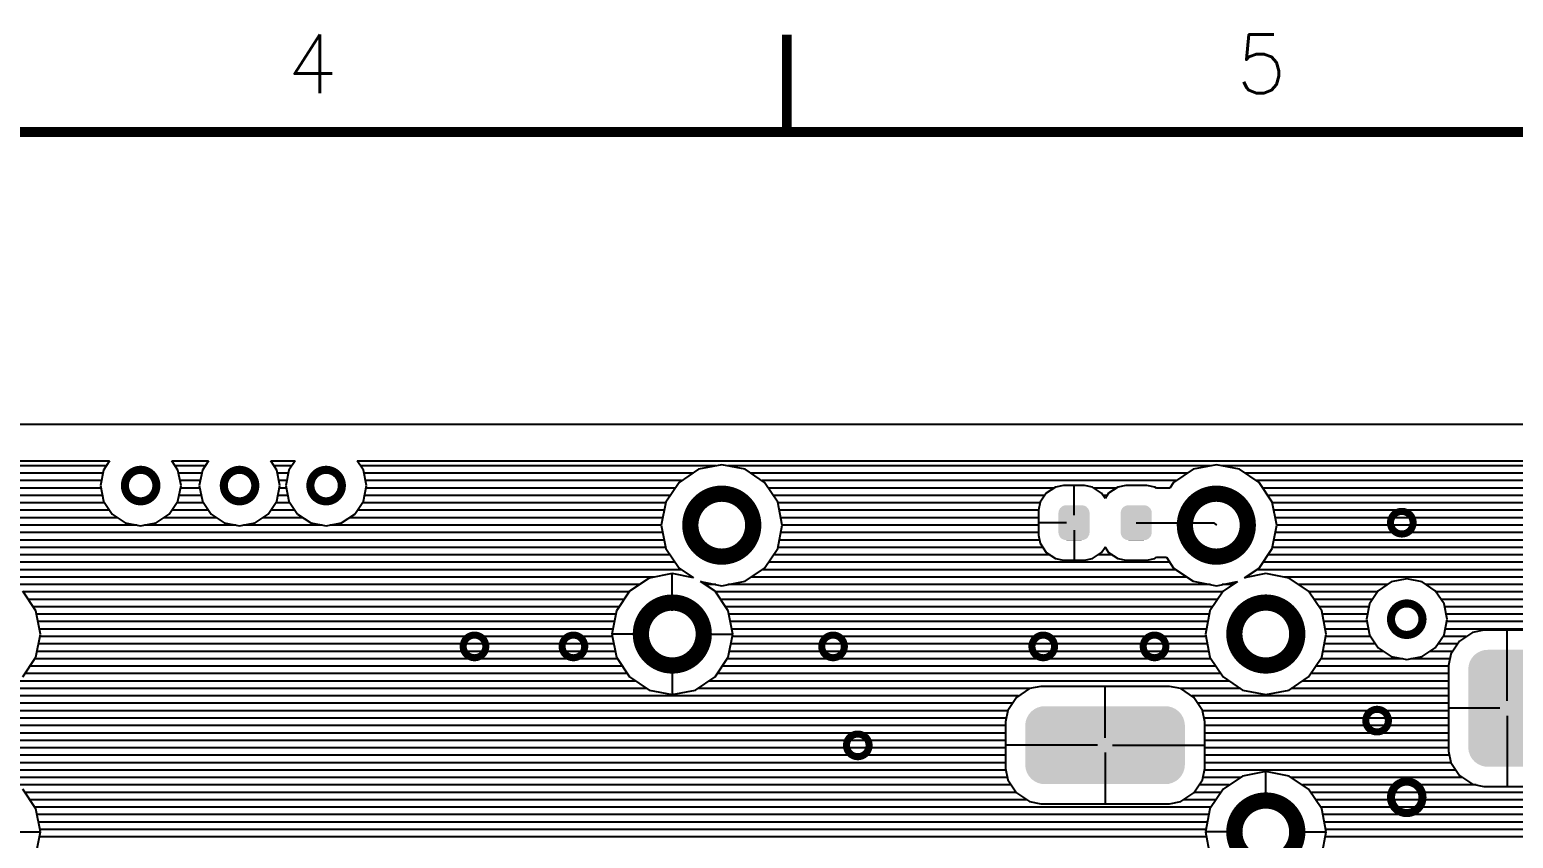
# Model space of a CAD drawing. Extents: x 295 to 953, y 10 to 290.
# Drawn here: x 648.1 to 724.3, y 248.7 to 290.2 of the extents above; entities that cross this region are included whole.
import ezdxf
from ezdxf.enums import TextEntityAlignment as Align

# ---------------------------------------------------------------- set-up
doc = ezdxf.new("R2010")
doc.units = 0
doc.header["$LTSCALE"] = 5
doc.header["$MEASUREMENT"] = 0
doc.layers.get('0').update_dxf_attribs({"linetype": 'CONTINUOUS', "lineweight": 25})
doc.layers.add('문자', color=4, linetype='CONTINUOUS')
doc.layers.add('테두리', color=3, linetype='CONTINUOUS')
doc.styles.get("Standard").update_dxf_attribs({"font": 'simplex.shx'})

# ---------------------------------------------------------------- blocks, each defined once
blk = doc.blocks.new('C')
at = {"layer": '테두리', "const_width": 0.5}
for points in [[(210, 290), (210, 285)], [(15, 285), (15, 15), (405, 15), (405, 285), (15, 285)]]:
    blk.add_lwpolyline(points, dxfattribs=at)
at = {"layer": '문자'}
for s, p in [('4', (185.625, 288.5)), ('5', (234.375, 288.5))]:
    blk.add_text(s, height=3, dxfattribs=at).set_placement(p, align=Align.MIDDLE)

msp = doc.modelspace()

# ---------------------------------------------------------------- linework, layer by layer
for p, q in [((586.482, 270), (794.478, 270)), ((586.482, 270), (794.478, 270)), ((642.362, 268.12), (652.197, 268.12)), ((652.029, 267.866), (643.302, 267.866)), ((651.852, 267.485), (644.496, 267.485)), ((651.882, 267.642), (651.725, 266.85)), ((652.197, 268.12), (651.882, 267.642)), ((655.707, 267.642), (655.392, 268.12)), ((655.392, 268.12), (657.277, 268.12)), ((657.109, 267.866), (655.56, 267.866)), ((655.865, 266.85), (655.707, 267.642)), ((656.932, 267.485), (655.738, 267.485)), ((656.962, 267.642), (656.805, 266.85)), ((657.277, 268.12), (656.962, 267.642)), ((660.787, 267.642), (660.472, 268.12)), ((660.472, 268.12), (661.722, 268.12)), ((661.554, 267.866), (660.64, 267.866)), ((660.945, 266.85), (660.787, 267.642)), ((661.377, 267.485), (660.818, 267.485)), ((661.407, 267.642), (661.25, 266.85)), ((661.722, 268.12), (661.407, 267.642)), ((665.232, 267.642), (664.917, 268.12)), ((664.917, 268.12), (777.358, 268.12)), ((683.337, 267.866), (665.085, 267.866)), ((665.39, 266.85), (665.232, 267.642)), ((682.144, 267.485), (665.263, 267.485)), ((682.448, 267.688), (681.443, 267.013)), ((683.637, 267.922), (682.448, 267.688)), ((684.831, 267.688), (683.637, 267.922)), ((708.737, 267.866), (683.942, 267.866)), ((685.837, 267.013), (684.831, 267.688)), ((707.544, 267.485), (685.136, 267.485)), ((707.848, 267.688), (706.843, 267.013)), ((709.037, 267.922), (707.848, 267.688)), ((710.231, 267.688), (709.037, 267.922)), ((777.876, 267.866), (709.342, 267.866)), ((711.237, 267.013), (710.231, 267.688)), ((778.257, 267.485), (710.536, 267.485)), ((651.775, 267.104), (645.065, 267.104)), ((651.75, 266.723), (645.395, 266.723)), ((651.725, 266.85), (651.882, 266.052)), ((655.707, 266.052), (655.865, 266.85)), ((656.855, 267.104), (655.814, 267.104)), ((656.83, 266.723), (655.839, 266.723)), ((656.805, 266.85), (656.962, 266.052)), ((660.787, 266.052), (660.945, 266.85)), ((661.3, 267.104), (660.894, 267.104)), ((661.275, 266.723), (660.919, 266.723)), ((661.25, 266.85), (661.407, 266.052)), ((665.232, 266.052), (665.39, 266.85)), ((681.575, 267.104), (665.339, 267.104)), ((681.244, 266.723), (665.364, 266.723)), ((681.443, 267.013), (680.767, 266.007)), ((706.975, 267.104), (685.705, 267.104)), ((686.512, 266.007), (685.837, 267.013)), ((700.691, 266.723), (686.035, 266.723)), ((700.772, 266.774), (700.305, 266.464)), ((701.183, 266.86), (700.772, 266.774)), ((702.265, 266.86), (701.183, 266.86)), ((701.727, 265.326), (701.727, 266.86)), ((702.677, 266.774), (702.265, 266.86)), ((703.144, 266.464), (702.677, 266.774)), ((703.891, 266.723), (702.758, 266.723)), ((703.972, 266.774), (703.505, 266.464)), ((704.384, 266.86), (703.972, 266.774)), ((705.466, 266.86), (704.384, 266.86)), ((705.877, 266.774), (705.466, 266.86)), ((705.959, 266.723), (705.877, 266.774)), ((706.644, 266.723), (705.959, 266.723)), ((706.644, 266.723), (705.959, 266.723)), ((706.843, 267.013), (706.644, 266.723)), ((730.353, 267.104), (711.105, 267.104)), ((711.912, 266.007), (711.237, 267.013)), ((729.85, 266.723), (711.435, 266.723)), ((651.826, 266.342), (645.649, 266.342)), ((651.943, 265.961), (645.877, 265.961)), ((651.882, 266.052), (652.329, 265.382)), ((655.26, 265.382), (655.707, 266.052)), ((657.023, 265.961), (655.646, 265.961)), ((656.906, 266.342), (655.763, 266.342)), ((656.962, 266.052), (657.409, 265.382)), ((660.34, 265.382), (660.787, 266.052)), ((661.468, 265.961), (660.726, 265.961)), ((661.351, 266.342), (660.843, 266.342)), ((661.407, 266.052), (661.854, 265.382)), ((664.785, 265.382), (665.232, 266.052)), ((680.762, 265.961), (665.171, 265.961)), ((680.99, 266.342), (665.288, 266.342)), ((680.767, 266.007), (680.533, 264.818)), ((700.223, 266.342), (686.289, 266.342)), ((686.746, 264.818), (686.512, 266.007)), ((699.985, 265.961), (686.517, 265.961)), ((699.99, 265.997), (699.908, 265.58)), ((700.305, 266.464), (699.99, 265.997)), ((703.322, 266.195), (703.144, 266.464)), ((703.419, 266.342), (703.231, 266.342)), ((703.505, 266.464), (703.322, 266.195)), ((729.469, 266.342), (711.689, 266.342)), ((712.146, 264.818), (711.912, 266.007)), ((729.088, 265.961), (711.917, 265.961)), ((652.197, 265.58), (645.954, 265.58)), ((652.608, 265.199), (646.03, 265.199)), ((652.329, 265.382), (653, 264.935)), ((654.59, 264.935), (655.26, 265.382)), ((657.688, 265.199), (654.981, 265.199)), ((657.277, 265.58), (655.392, 265.58)), ((657.409, 265.382), (658.08, 264.935)), ((659.67, 264.935), (660.34, 265.382)), ((662.133, 265.199), (660.061, 265.199)), ((661.722, 265.58), (660.472, 265.58)), ((661.854, 265.382), (662.525, 264.935)), ((664.115, 264.935), (664.785, 265.382)), ((680.609, 265.199), (664.506, 265.199)), ((680.686, 265.58), (664.917, 265.58)), ((699.908, 265.58), (686.594, 265.58)), ((699.908, 265.199), (686.67, 265.199)), ((699.908, 265.58), (699.908, 264.305)), ((728.915, 265.58), (711.994, 265.58)), ((728.758, 265.199), (712.07, 265.199)), ((680.609, 264.437), (646.03, 264.437)), ((653.594, 264.818), (646.106, 264.818)), ((653, 264.935), (653.792, 264.777)), ((653.792, 264.777), (654.59, 264.935)), ((658.674, 264.818), (653.995, 264.818)), ((658.08, 264.935), (658.872, 264.777)), ((658.872, 264.777), (659.67, 264.935)), ((663.119, 264.818), (659.075, 264.818)), ((662.525, 264.935), (663.317, 264.777)), ((663.317, 264.777), (664.115, 264.935)), ((680.533, 264.818), (663.52, 264.818)), ((680.533, 264.818), (680.767, 263.624)), ((686.512, 263.624), (686.746, 264.818)), ((699.908, 264.437), (686.67, 264.437)), ((699.908, 264.818), (686.746, 264.818)), ((701.346, 264.945), (699.908, 264.945)), ((701.727, 264.564), (701.727, 263.025)), ((704.922, 264.945), (708.91, 264.945)), ((708.91, 264.945), (709.037, 264.818)), ((711.912, 263.624), (712.146, 264.818)), ((728.722, 264.437), (712.07, 264.437)), ((728.722, 264.818), (712.146, 264.818)), ((680.762, 263.675), (645.877, 263.675)), ((680.686, 264.056), (645.954, 264.056)), ((700.137, 263.675), (686.517, 263.675)), ((699.959, 264.056), (686.594, 264.056)), ((699.908, 264.305), (699.99, 263.888)), ((699.99, 263.888), (700.305, 263.421)), ((703.144, 263.421), (703.322, 263.69)), ((703.337, 263.675), (703.312, 263.675)), ((703.322, 263.69), (703.505, 263.421)), ((728.722, 263.675), (711.917, 263.675)), ((728.722, 264.056), (711.994, 264.056)), ((681.244, 262.913), (645.395, 262.913)), ((680.99, 263.294), (645.649, 263.294)), ((680.767, 263.624), (681.443, 262.618)), ((685.837, 262.618), (686.512, 263.624)), ((706.644, 262.913), (686.035, 262.913)), ((700.498, 263.294), (686.289, 263.294)), ((700.305, 263.421), (700.772, 263.111)), ((700.772, 263.111), (701.183, 263.025)), ((701.183, 263.025), (702.265, 263.025)), ((702.265, 263.025), (702.677, 263.111)), ((702.677, 263.111), (703.144, 263.421)), ((703.698, 263.294), (702.951, 263.294)), ((703.505, 263.421), (703.972, 263.111)), ((703.972, 263.111), (704.384, 263.025)), ((704.384, 263.025), (705.466, 263.025)), ((705.466, 263.025), (705.877, 263.111)), ((705.877, 263.111), (705.959, 263.167)), ((705.959, 263.167), (706.477, 263.167)), ((706.477, 263.167), (706.843, 262.618)), ((711.237, 262.618), (711.912, 263.624)), ((728.722, 262.913), (711.435, 262.913)), ((728.722, 263.294), (711.689, 263.294)), ((681.575, 262.532), (645.065, 262.532)), ((680.162, 262.151), (646.477, 262.151)), ((681.097, 262.334), (679.908, 262.1)), ((681.097, 260.429), (681.097, 262.334)), ((682.189, 262.121), (681.097, 262.334)), ((681.443, 262.618), (682.189, 262.121)), ((682.144, 262.151), (682.037, 262.151)), ((684.831, 261.943), (685.837, 262.618)), ((707.544, 262.151), (685.136, 262.151)), ((706.975, 262.532), (685.705, 262.532)), ((706.843, 262.618), (707.848, 261.943)), ((710.49, 262.121), (711.237, 262.618)), ((711.577, 262.334), (710.49, 262.121)), ((710.642, 262.151), (710.536, 262.151)), ((728.722, 262.532), (711.105, 262.532)), ((712.771, 262.1), (711.577, 262.334)), ((728.722, 262.151), (712.517, 262.151)), ((679.416, 261.77), (647.224, 261.77)), ((648.412, 260.419), (647.737, 261.425)), ((678.877, 261.389), (647.762, 261.389)), ((678.903, 261.425), (678.227, 260.419)), ((679.908, 262.1), (678.903, 261.425)), ((683.297, 261.425), (682.55, 261.922)), ((682.55, 261.922), (683.637, 261.709)), ((683.337, 261.77), (682.784, 261.77)), ((683.972, 260.419), (683.297, 261.425)), ((709.357, 261.389), (683.322, 261.389)), ((683.637, 261.709), (684.831, 261.943)), ((708.737, 261.77), (683.942, 261.77)), ((707.848, 261.943), (709.037, 261.709)), ((709.383, 261.425), (708.707, 260.419)), ((709.037, 261.709), (710.129, 261.922)), ((709.896, 261.77), (709.342, 261.77)), ((710.129, 261.922), (709.383, 261.425)), ((713.777, 261.425), (712.771, 262.1)), ((717.82, 261.77), (713.264, 261.77)), ((714.452, 260.419), (713.777, 261.425)), ((717.307, 261.389), (713.802, 261.389)), ((717.353, 261.455), (716.906, 260.784)), ((718.024, 261.902), (717.353, 261.455)), ((718.816, 262.06), (718.024, 261.902)), ((719.614, 261.902), (718.816, 262.06)), ((720.284, 261.455), (719.614, 261.902)), ((728.722, 261.77), (719.817, 261.77)), ((720.731, 260.784), (720.284, 261.455)), ((728.722, 261.389), (720.33, 261.389)), ((678.623, 261.008), (648.016, 261.008)), ((678.369, 260.627), (648.27, 260.627)), ((709.103, 261.008), (683.576, 261.008)), ((708.849, 260.627), (683.83, 260.627)), ((717.053, 261.008), (714.056, 261.008)), ((716.876, 260.627), (714.31, 260.627)), ((716.906, 260.784), (716.749, 259.992)), ((728.722, 261.008), (720.584, 261.008)), ((720.889, 259.992), (720.731, 260.784)), ((728.722, 260.627), (720.762, 260.627)), ((648.646, 259.23), (648.412, 260.419)), ((678.196, 260.246), (648.443, 260.246)), ((678.12, 259.865), (648.519, 259.865)), ((678.227, 260.419), (677.993, 259.23)), ((684.206, 259.23), (683.972, 260.419)), ((708.676, 260.246), (684.003, 260.246)), ((708.6, 259.865), (684.079, 259.865)), ((708.707, 260.419), (708.473, 259.23)), ((714.686, 259.23), (714.452, 260.419)), ((716.799, 260.246), (714.483, 260.246)), ((716.774, 259.865), (714.559, 259.865)), ((716.749, 259.992), (716.906, 259.194)), ((720.731, 259.194), (720.889, 259.992)), ((728.722, 260.246), (720.838, 260.246)), ((728.722, 259.865), (720.863, 259.865)), ((648.412, 258.036), (648.646, 259.23)), ((678.044, 259.484), (648.595, 259.484)), ((678.019, 259.103), (648.621, 259.103)), ((679.898, 259.23), (677.993, 259.23)), ((677.993, 259.23), (678.227, 258.036)), ((682.301, 259.23), (684.206, 259.23)), ((683.972, 258.036), (684.206, 259.23)), ((708.524, 259.484), (684.155, 259.484)), ((708.499, 259.103), (684.181, 259.103)), ((708.473, 259.23), (708.707, 258.036)), ((714.452, 258.036), (714.686, 259.23)), ((716.85, 259.484), (714.635, 259.484)), ((716.967, 259.103), (714.661, 259.103)), ((716.906, 259.194), (717.353, 258.524)), ((720.284, 258.524), (720.731, 259.194)), ((721.869, 259.103), (720.67, 259.103)), ((728.722, 259.484), (720.787, 259.484)), ((722.194, 259.316), (721.524, 258.869)), ((722.779, 259.433), (722.194, 259.316)), ((725.176, 259.433), (722.779, 259.433)), ((723.977, 255.801), (723.977, 259.433)), ((678.171, 258.341), (648.468, 258.341)), ((678.095, 258.722), (648.544, 258.722)), ((708.651, 258.341), (684.028, 258.341)), ((708.575, 258.722), (684.104, 258.722)), ((717.632, 258.341), (714.508, 258.341)), ((717.221, 258.722), (714.584, 258.722)), ((717.353, 258.524), (718.024, 258.077)), ((719.614, 258.077), (720.284, 258.524)), ((721.168, 258.341), (720.005, 258.341)), ((721.422, 258.722), (720.416, 258.722)), ((721.524, 258.869), (721.082, 258.204)), ((647.737, 257.03), (648.412, 258.036)), ((678.537, 257.579), (648.103, 257.579)), ((678.283, 257.96), (648.357, 257.96)), ((678.227, 258.036), (678.903, 257.03)), ((681.097, 258.026), (681.097, 256.121)), ((683.297, 257.03), (683.972, 258.036)), ((709.017, 257.579), (683.663, 257.579)), ((708.763, 257.96), (683.917, 257.96)), ((708.707, 258.036), (709.383, 257.03)), ((713.777, 257.03), (714.452, 258.036)), ((720.965, 257.579), (714.143, 257.579)), ((718.618, 257.96), (714.397, 257.96)), ((718.024, 258.077), (718.816, 257.919)), ((718.816, 257.919), (719.614, 258.077)), ((721.031, 257.96), (719.019, 257.96)), ((721.082, 258.204), (720.965, 257.615)), ((720.965, 257.615), (720.965, 253.22)), ((679.223, 256.817), (647.417, 256.817)), ((678.791, 257.198), (647.849, 257.198)), ((678.903, 257.03), (679.908, 256.355)), ((682.291, 256.355), (683.297, 257.03)), ((709.703, 256.817), (682.977, 256.817)), ((709.271, 257.198), (683.409, 257.198)), ((709.383, 257.03), (710.388, 256.355)), ((712.771, 256.355), (713.777, 257.03)), ((720.965, 256.817), (713.457, 256.817)), ((720.965, 257.198), (713.889, 257.198)), ((698.877, 256.055), (641.732, 256.055)), ((679.797, 256.436), (646.843, 256.436)), ((679.908, 256.355), (681.097, 256.121)), ((681.097, 256.121), (682.291, 256.355)), ((699.471, 256.436), (682.403, 256.436)), ((699.436, 256.426), (698.77, 255.979)), ((700.025, 256.543), (699.436, 256.426)), ((706.624, 256.543), (700.025, 256.543)), ((703.322, 253.906), (703.322, 256.543)), ((707.213, 256.426), (706.624, 256.543)), ((710.277, 256.436), (707.178, 256.436)), ((707.879, 255.979), (707.213, 256.426)), ((720.965, 256.055), (707.772, 256.055)), ((710.388, 256.355), (711.577, 256.121)), ((711.577, 256.121), (712.771, 256.355)), ((720.965, 256.436), (712.883, 256.436)), ((698.562, 255.674), (642.047, 255.674)), ((698.323, 255.293), (642.286, 255.293)), ((698.323, 255.313), (698.207, 254.724)), ((698.77, 255.979), (698.323, 255.313)), ((708.326, 255.313), (707.879, 255.979)), ((720.965, 255.674), (708.087, 255.674)), ((708.443, 254.724), (708.326, 255.313)), ((720.965, 255.293), (708.326, 255.293)), ((723.596, 255.42), (720.965, 255.42)), ((698.247, 254.912), (642.362, 254.912)), ((698.207, 254.531), (642.403, 254.531)), ((698.207, 254.724), (698.207, 252.331)), ((720.965, 254.912), (708.402, 254.912)), ((708.443, 252.331), (708.443, 254.724)), ((720.965, 254.531), (708.443, 254.531)), ((723.977, 255.039), (723.977, 251.402)), ((698.207, 254.15), (642.403, 254.15)), ((698.207, 253.769), (642.403, 253.769)), ((720.965, 254.15), (708.443, 254.15)), ((720.965, 253.769), (708.443, 253.769)), ((698.207, 253.388), (642.403, 253.388)), ((698.207, 253.007), (642.403, 253.007)), ((702.941, 253.525), (698.207, 253.525)), ((703.322, 253.144), (703.322, 250.513)), ((703.703, 253.525), (708.443, 253.525)), ((720.965, 253.388), (708.443, 253.388)), ((721.006, 253.007), (708.443, 253.007)), ((720.965, 253.22), (721.082, 252.631)), ((698.227, 252.245), (642.382, 252.245)), ((698.207, 252.626), (642.403, 252.626)), ((698.207, 252.331), (698.323, 251.742)), ((708.326, 251.742), (708.443, 252.331)), ((721.341, 252.245), (708.422, 252.245)), ((721.087, 252.626), (708.443, 252.626)), ((721.082, 252.631), (721.524, 251.966)), ((698.303, 251.864), (646.843, 251.864)), ((698.501, 251.483), (647.417, 251.483)), ((698.323, 251.742), (698.77, 251.072)), ((707.879, 251.072), (708.326, 251.742)), ((709.703, 251.483), (708.148, 251.483)), ((710.277, 251.864), (708.346, 251.864)), ((710.388, 251.94), (709.383, 251.265)), ((711.577, 252.174), (710.388, 251.94)), ((711.577, 250.269), (711.577, 252.174)), ((712.771, 251.94), (711.577, 252.174)), ((713.777, 251.265), (712.771, 251.94)), ((721.681, 251.864), (712.883, 251.864)), ((722.382, 251.483), (713.457, 251.483)), ((721.524, 251.966), (722.194, 251.519)), ((722.194, 251.519), (722.779, 251.402)), ((648.412, 250.259), (647.737, 251.265)), ((698.755, 251.102), (647.849, 251.102)), ((699.304, 250.721), (648.103, 250.721)), ((698.77, 251.072), (699.436, 250.63)), ((707.213, 250.63), (707.879, 251.072)), ((709.017, 250.721), (707.345, 250.721)), ((709.271, 251.102), (707.894, 251.102)), ((709.383, 251.265), (708.707, 250.259)), ((714.452, 250.259), (713.777, 251.265)), ((725.791, 251.102), (713.889, 251.102)), ((725.613, 250.721), (714.143, 250.721)), ((722.779, 251.402), (725.176, 251.402)), ((708.763, 250.34), (648.357, 250.34)), ((648.646, 249.07), (648.412, 250.259)), ((708.651, 249.959), (648.468, 249.959)), ((699.436, 250.63), (700.025, 250.513)), ((700.025, 250.513), (706.624, 250.513)), ((706.624, 250.513), (707.213, 250.63)), ((708.707, 250.259), (708.473, 249.07)), ((725.562, 250.34), (714.397, 250.34)), ((714.686, 249.07), (714.452, 250.259)), ((725.562, 249.959), (714.508, 249.959)), ((708.575, 249.578), (648.544, 249.578)), ((708.499, 249.197), (648.621, 249.197)), ((725.562, 249.578), (714.584, 249.578)), ((725.562, 249.197), (714.661, 249.197)), ((646.741, 249.07), (648.646, 249.07)), ((648.412, 247.876), (648.646, 249.07)), ((708.524, 248.816), (648.595, 248.816)), ((710.378, 249.07), (708.473, 249.07)), ((708.473, 249.07), (708.707, 247.876)), ((712.781, 249.07), (714.686, 249.07)), ((714.452, 247.876), (714.686, 249.07)), ((725.639, 248.816), (714.635, 248.816))]:
    msp.add_line(p, q)
for points, const_width in [([(654.6, 266.85, -1), (652.984, 266.85, -1)], 0.417), ([(659.68, 266.85, -1), (658.064, 266.85, -1)], 0.417), ([(664.125, 266.85, -1), (662.509, 266.85, -1)], 0.417), ([(685.253, 264.818, -1), (682.022, 264.818, -1)], 0.833), ([(710.653, 264.818, -1), (707.422, 264.818, -1)], 0.833), ([(719.143, 264.945, -1), (717.982, 264.945, -1)], 0.363), ([(682.713, 259.23, -1), (679.482, 259.23, -1)], 0.833), ([(713.193, 259.23, -1), (709.962, 259.23, -1)], 0.833), ([(719.624, 259.992, -1), (718.008, 259.992, -1)], 0.417), ([(671.518, 258.595, -1), (670.357, 258.595, -1)], 0.363), ([(676.598, 258.595, -1), (675.437, 258.595, -1)], 0.363), ([(689.933, 258.595, -1), (688.772, 258.595, -1)], 0.363), ([(700.728, 258.595, -1), (699.567, 258.595, -1)], 0.363), ([(706.443, 258.595, -1), (705.282, 258.595, -1)], 0.363), ([(717.873, 254.785, -1), (716.712, 254.785, -1)], 0.363), ([(691.203, 253.515, -1), (690.042, 253.515, -1)], 0.363), ([(719.624, 250.848, -1), (718.008, 250.848, -1)], 0.417), ([(713.193, 249.07, -1), (709.962, 249.07, -1)], 0.833)]:
    msp.add_lwpolyline(points, format="xyb", close=True, dxfattribs=dict(const_width=const_width))
for points in [[(702.527, 265.445), (702.51, 265.557), (700.927, 265.445), (700.946, 265.557)], [(702.527, 265.443), (702.527, 265.445), (700.927, 265.443), (700.927, 265.445)], [(702.527, 264.447), (702.527, 265.443), (700.927, 264.447), (700.927, 265.443)], [(702.51, 265.557), (702.504, 265.57), (700.946, 265.557), (700.948, 265.57)], [(702.504, 265.57), (702.455, 265.671), (700.948, 265.57), (701.002, 265.671)], [(702.455, 265.671), (702.444, 265.683), (701.002, 265.671), (701.008, 265.683)], [(702.444, 265.683), (702.366, 265.762), (701.008, 265.683), (701.091, 265.762)], [(702.366, 265.762), (702.35, 265.77), (701.091, 265.762), (701.099, 265.77)], [(702.35, 265.77), (702.254, 265.821), (701.099, 265.77), (701.205, 265.821)], [(702.254, 265.821), (702.228, 265.825), (701.205, 265.821), (701.214, 265.825)], [(702.228, 265.825), (702.128, 265.841), (701.214, 265.825), (701.326, 265.841)], [(702.128, 265.841), (702.128, 265.844), (701.326, 265.841), (701.326, 265.844)], [(705.722, 265.445), (705.705, 265.557), (704.122, 265.445), (704.141, 265.557)], [(705.722, 265.443), (705.722, 265.445), (704.122, 265.443), (704.122, 265.445)], [(705.722, 264.447), (705.722, 265.443), (704.122, 264.447), (704.122, 265.443)], [(705.705, 265.557), (705.699, 265.57), (704.141, 265.557), (704.143, 265.57)], [(705.699, 265.57), (705.65, 265.671), (704.143, 265.57), (704.197, 265.671)], [(705.65, 265.671), (705.639, 265.683), (704.197, 265.671), (704.203, 265.683)], [(705.639, 265.683), (705.562, 265.762), (704.203, 265.683), (704.286, 265.762)], [(705.562, 265.762), (705.546, 265.77), (704.286, 265.762), (704.295, 265.77)], [(705.546, 265.77), (705.449, 265.821), (704.295, 265.77), (704.4, 265.821)], [(705.449, 265.821), (705.423, 265.825), (704.4, 265.821), (704.409, 265.825)], [(705.423, 265.825), (705.324, 265.841), (704.409, 265.825), (704.521, 265.841)], [(705.324, 265.841), (705.324, 265.844), (704.521, 265.841), (704.521, 265.844)], [(702.527, 264.445), (702.527, 264.447), (700.927, 264.445), (700.927, 264.447)], [(702.508, 264.333), (702.527, 264.445), (700.944, 264.333), (700.927, 264.445)], [(705.722, 264.445), (705.722, 264.447), (704.122, 264.445), (704.122, 264.447)], [(705.703, 264.333), (705.722, 264.445), (704.139, 264.333), (704.122, 264.445)], [(702.506, 264.32), (702.508, 264.333), (700.95, 264.32), (700.944, 264.333)], [(702.452, 264.219), (702.506, 264.32), (700.999, 264.219), (700.95, 264.32)], [(702.446, 264.207), (702.452, 264.219), (701.01, 264.207), (700.999, 264.219)], [(702.363, 264.128), (702.446, 264.207), (701.088, 264.128), (701.01, 264.207)], [(702.355, 264.12), (702.363, 264.128), (701.104, 264.12), (701.088, 264.128)], [(702.249, 264.069), (702.355, 264.12), (701.2, 264.069), (701.104, 264.12)], [(702.24, 264.065), (702.249, 264.069), (701.226, 264.065), (701.2, 264.069)], [(702.128, 264.049), (702.24, 264.065), (701.326, 264.049), (701.226, 264.065)], [(702.128, 264.046), (702.128, 264.049), (701.326, 264.046), (701.326, 264.049)], [(705.701, 264.32), (705.703, 264.333), (704.146, 264.32), (704.139, 264.333)], [(705.648, 264.219), (705.701, 264.32), (704.195, 264.219), (704.146, 264.32)], [(705.642, 264.207), (705.648, 264.219), (704.206, 264.207), (704.195, 264.219)], [(705.559, 264.128), (705.642, 264.207), (704.283, 264.128), (704.206, 264.207)], [(705.55, 264.12), (705.559, 264.128), (704.299, 264.12), (704.283, 264.128)], [(705.444, 264.069), (705.55, 264.12), (704.396, 264.069), (704.299, 264.12)], [(705.435, 264.065), (705.444, 264.069), (704.422, 264.065), (704.396, 264.069)], [(705.324, 264.049), (705.435, 264.065), (704.521, 264.049), (704.422, 264.065)], [(705.324, 264.046), (705.324, 264.049), (704.521, 264.046), (704.521, 264.049)], [(725.487, 258.283), (725.326, 258.358), (722.473, 258.283), (722.623, 258.358)], [(725.326, 258.358), (725.304, 258.368), (722.623, 258.358), (722.66, 258.368)], [(725.304, 258.368), (725.126, 258.41), (722.66, 258.368), (722.818, 258.41)], [(725.126, 258.41), (725.108, 258.414), (722.818, 258.41), (722.889, 258.414)], [(725.108, 258.414), (724.907, 258.42), (722.889, 258.414), (722.991, 258.42)], [(723.048, 258.42), (723.019, 258.421), (722.991, 258.42), (723.019, 258.421)], [(725.978, 257.451), (725.956, 257.622), (721.979, 257.451), (721.996, 257.622)], [(725.956, 257.622), (725.952, 257.65), (721.996, 257.622), (722.005, 257.65)], [(725.952, 257.65), (725.896, 257.814), (722.005, 257.65), (722.056, 257.814)], [(725.896, 257.814), (725.887, 257.841), (722.056, 257.814), (722.071, 257.841)], [(725.887, 257.841), (725.798, 257.991), (722.071, 257.841), (722.153, 257.991)], [(725.798, 257.991), (725.784, 258.014), (722.153, 257.991), (722.174, 258.014)], [(725.784, 258.014), (725.667, 258.144), (722.174, 258.014), (722.284, 258.144)], [(725.667, 258.144), (725.649, 258.164), (722.284, 258.144), (722.31, 258.164)], [(725.649, 258.164), (725.508, 258.268), (722.31, 258.164), (722.443, 258.268)], [(725.508, 258.268), (725.487, 258.283), (722.443, 258.268), (722.473, 258.283)], [(725.979, 257.422), (725.978, 257.451), (721.976, 257.422), (721.979, 257.451)], [(725.976, 257.351), (725.979, 257.422), (721.978, 257.351), (721.976, 257.422)], [(725.976, 257.35), (725.976, 257.351), (721.978, 257.35), (721.978, 257.351)], [(725.976, 253.489), (725.976, 257.35), (721.978, 253.489), (721.978, 257.35)], [(707.11, 255.248), (707.092, 255.268), (699.531, 255.248), (699.556, 255.268)], [(707.092, 255.268), (706.951, 255.372), (699.556, 255.268), (699.689, 255.372)], [(706.951, 255.372), (706.93, 255.388), (699.689, 255.372), (699.72, 255.388)], [(706.93, 255.388), (706.769, 255.462), (699.72, 255.388), (699.87, 255.462)], [(706.769, 255.462), (706.747, 255.472), (699.87, 255.462), (699.907, 255.472)], [(706.747, 255.472), (706.569, 255.514), (699.907, 255.472), (700.064, 255.514)], [(706.569, 255.514), (706.551, 255.518), (700.064, 255.514), (700.136, 255.518)], [(706.551, 255.518), (706.35, 255.524), (700.136, 255.518), (700.237, 255.524)], [(700.295, 255.524), (700.265, 255.526), (700.237, 255.524), (700.265, 255.526)], [(707.422, 254.526), (707.421, 254.555), (699.223, 254.526), (699.226, 254.555)], [(707.422, 254.523), (707.422, 254.526), (699.223, 254.523), (699.223, 254.526)], [(707.422, 252.527), (707.422, 254.523), (699.223, 252.527), (699.223, 254.523)], [(707.421, 254.555), (707.399, 254.726), (699.226, 254.555), (699.243, 254.726)], [(707.399, 254.726), (707.395, 254.755), (699.243, 254.726), (699.252, 254.755)], [(707.395, 254.755), (707.339, 254.919), (699.252, 254.755), (699.303, 254.919)], [(707.339, 254.919), (707.33, 254.945), (699.303, 254.919), (699.318, 254.945)], [(707.33, 254.945), (707.241, 255.095), (699.318, 254.945), (699.4, 255.095)], [(707.241, 255.095), (707.227, 255.119), (699.4, 255.095), (699.42, 255.119)], [(707.227, 255.119), (707.11, 255.248), (699.42, 255.119), (699.531, 255.248)], [(725.979, 253.418), (725.976, 253.489), (721.976, 253.418), (721.978, 253.489)], [(725.976, 253.389), (725.979, 253.418), (721.976, 253.389), (721.976, 253.418)], [(725.959, 253.218), (725.976, 253.389), (721.999, 253.218), (721.976, 253.389)], [(725.95, 253.19), (725.959, 253.218), (722.002, 253.19), (721.999, 253.218)], [(725.899, 253.026), (725.95, 253.19), (722.059, 253.026), (722.002, 253.19)], [(725.884, 252.999), (725.899, 253.026), (722.068, 252.999), (722.059, 253.026)], [(725.801, 252.849), (725.884, 252.999), (722.156, 252.849), (722.068, 252.999)], [(707.422, 252.524), (707.422, 252.527), (699.223, 252.524), (699.223, 252.527)], [(707.419, 252.495), (707.422, 252.524), (699.223, 252.495), (699.223, 252.524)], [(707.401, 252.324), (707.419, 252.495), (699.245, 252.324), (699.223, 252.495)], [(707.392, 252.295), (707.401, 252.324), (699.249, 252.295), (699.245, 252.324)], [(707.341, 252.132), (707.392, 252.295), (699.305, 252.132), (699.249, 252.295)], [(725.781, 252.826), (725.801, 252.849), (722.17, 252.826), (722.156, 252.849)], [(725.671, 252.696), (725.781, 252.826), (722.287, 252.696), (722.17, 252.826)], [(725.645, 252.676), (725.671, 252.696), (722.305, 252.676), (722.287, 252.696)], [(725.512, 252.572), (725.645, 252.676), (722.447, 252.572), (722.305, 252.676)], [(725.481, 252.557), (725.512, 252.572), (722.468, 252.557), (722.447, 252.572)], [(725.332, 252.482), (725.481, 252.557), (722.629, 252.482), (722.468, 252.557)], [(725.295, 252.472), (725.332, 252.482), (722.651, 252.472), (722.629, 252.482)], [(725.137, 252.43), (725.295, 252.472), (722.829, 252.43), (722.651, 252.472)], [(725.065, 252.426), (725.137, 252.43), (722.847, 252.426), (722.829, 252.43)], [(724.964, 252.42), (725.065, 252.426), (723.048, 252.42), (722.847, 252.426)], [(707.327, 252.105), (707.341, 252.132), (699.315, 252.105), (699.305, 252.132)], [(707.244, 251.955), (707.327, 252.105), (699.403, 251.955), (699.315, 252.105)], [(707.224, 251.932), (707.244, 251.955), (699.417, 251.932), (699.403, 251.955)], [(707.114, 251.802), (707.224, 251.932), (699.534, 251.802), (699.417, 251.932)], [(707.088, 251.782), (707.114, 251.802), (699.552, 251.782), (699.534, 251.802)], [(706.955, 251.678), (707.088, 251.782), (699.694, 251.678), (699.552, 251.782)], [(706.924, 251.663), (706.955, 251.678), (699.714, 251.663), (699.694, 251.678)], [(706.775, 251.588), (706.924, 251.663), (699.876, 251.588), (699.714, 251.663)], [(706.737, 251.578), (706.775, 251.588), (699.897, 251.578), (699.876, 251.588)], [(706.58, 251.536), (706.737, 251.578), (700.075, 251.536), (699.897, 251.578)], [(706.508, 251.532), (706.58, 251.536), (700.093, 251.532), (700.075, 251.536)], [(706.407, 251.526), (706.508, 251.532), (700.295, 251.526), (700.093, 251.532)], [(706.379, 251.525), (706.407, 251.526), (706.379, 251.525), (706.35, 251.526)]]:
    msp.add_solid(points)

# ---------------------------------------------------------------- block references
msp.add_blockref('C', (476.978, 0))

doc.saveas('drawing.dxf')
